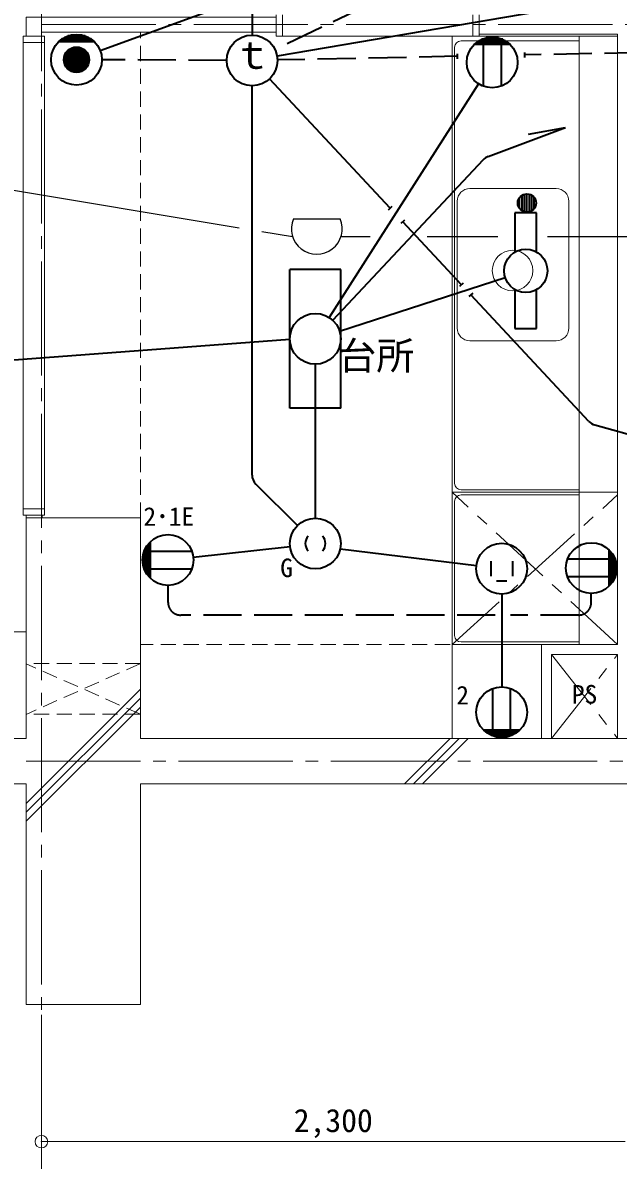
# Model space of a CAD drawing. Units: millimetres at full size, sheet at 1:50; details may follow other scales. Extents: x -9674 to 9699, y -6794 to 6791.
# Drawn here: x -3081 to -735, y -4278 to 207 of the extents above; entities that cross this region are included whole.
import ezdxf
from ezdxf.enums import TextEntityAlignment as Align

# ---------------------------------------------------------------- set-up
doc = ezdxf.new("R2010")
doc.units = ezdxf.units.MM
doc.header["$LTSCALE"] = 50
doc.header["$PDMODE"] = 32
doc.header["$PDSIZE"] = 50
for name, pattern in [('CHAIN1', [8, 5, -1, 1, -1]), ('CHAIN2', [12, 9, -1, 1, -1]), ('DASHED1', [1.8, 1.2, -0.6]), ('DASHED3', [4, 3, -1])]:
    doc.linetypes.add(name, pattern=pattern)
for name, color, linetype, lineweight in [('1-0_芯', 134, 'CHAIN2', 9), ('1-1_躯体', 134, 'Continuous', 9), ('1-2_間仕切', 134, 'Continuous', 9), ('1-3_建具', 134, 'Continuous', 9), ('1-5_設備', 134, 'Continuous', 9), ('1-7_その他', 134, 'DASHED1', 9), ('1-8_ハッチ', 134, 'Continuous', 9), ('1-B_寸法', 134, 'Continuous', 9), ('1-C_梁', 134, 'DASHED1', 9), ('2-0_芯', 2, 'Continuous', 35), ('2-E', 2, 'Continuous', 35), ('3-3', 1, 'Continuous', 25), ('3-E', 3, 'Continuous', 35)]:
    doc.layers.add(name, color=color, linetype=linetype, lineweight=lineweight)
doc.layers.add('1-A_文字', color=134, linetype='Continuous')
doc.styles.add('ＭＳ ゴシック', font='')
doc.styles.get('ＭＳ ゴシック').set_extended_font_data('MS Gothic')

msp = doc.modelspace()

# ---------------------------------------------------------------- linework, layer by layer
at = {"layer": '1-0_芯'}
for p, q in [((-3007.33, 5265.57), (-3007.33, -3704.43)), ((-3007.33, 199.57), (2242.67, 199.57)), ((-8467.33, -2704.43), (8542.67, -2704.43))]:
    msp.add_line(p, q, dxfattribs=at)
at = {"layer": '1-1_躯体'}
for p, q in [((-3067.33, -1744.43), (-3067.33, -2614.43)), ((-3067.33, -2614.43), (-6667.33, -2614.43)), ((1882.67, -2614.43), (-2617.33, -2614.43)), ((-3067.33, -2794.43), (-6667.33, -2794.43)), ((-3067.33, -2794.43), (-3067.33, -3664.43)), ((1882.67, -2794.43), (-2617.33, -2794.43)), ((-2617.33, -2794.43), (-2617.33, -3664.43)), ((-3067.33, -3664.43), (-2617.33, -3664.43))]:
    msp.add_line(p, q, dxfattribs=at)
msp.add_lwpolyline([(-3067.33, -1744.43), (-2617.33, -1744.43), (-2617.33, -2614.43)], dxfattribs=at)
at = {"layer": '1-2_間仕切'}
for p, q in [((-3007.33, 169.57), (-2082.33, 169.57)), ((-1282.33, 162.57), (-737.33, 162.57)), ((-737.33, -2244.43), (-737.33, 162.57)), ((-3067.33, -1744.43), (-3067.33, -1734.43)), ((-3004.83, -1734.43), (-3004.83, -1744.43)), ((-997.33, -2614.43), (-997.33, -2284.43)), ((-997.33, -2284.43), (-737.33, -2284.43)), ((-737.33, -2614.43), (-737.33, -2284.43))]:
    msp.add_line(p, q, dxfattribs=at)
for points in [[(-3067.33, 153.57), (-3067.33, 229.57), (-2082.33, 229.57)], [(-1037.33, -2614.43), (-1037.33, -2244.43), (-737.33, -2244.43)]]:
    msp.add_lwpolyline(points, dxfattribs=at)
at = {"layer": '1-3_建具'}
for p, q in [((-2082.33, 238.57), (-2082.33, 153.57)), ((-2057.33, 238.57), (-2057.33, 153.57)), ((-1282.33, 238.57), (-1282.33, 153.57)), ((-3079.83, 153.57), (-3079.83, 128.57)), ((-3079.83, 153.57), (-2994.83, 153.57)), ((-2994.83, 153.57), (-2994.83, 128.57)), ((-2082.33, 153.57), (-2057.33, 153.57)), ((-2057.33, 153.57), (-1307.33, 153.57)), ((-3079.83, 128.57), (-2994.83, 128.57)), ((-3079.83, 128.57), (-3079.83, -1709.43)), ((-2994.83, -1709.43), (-2994.83, 128.57)), ((-3079.83, -1709.43), (-3079.83, -1734.43)), ((-3079.83, -1709.43), (-2994.83, -1709.43)), ((-3079.83, -1734.43), (-2994.83, -1734.43)), ((-2994.83, -1709.43), (-2994.83, -1734.43))]:
    msp.add_line(p, q, dxfattribs=at)
msp.add_lwpolyline([(-1307.33, 238.57), (-1307.33, 153.57), (-1282.33, 153.57)], dxfattribs=at)
at = {"layer": '1-5_設備'}
for p, q in [((-1389.33, -541.93), (-1389.33, 153.57)), ((-1389.33, -2614.43), (-1389.33, 145.57)), ((-1354.33, 135.57), (-889.33, 135.57)), ((-1282.33, 153.57), (-737.33, 153.57)), ((-889.33, -2244.43), (-889.33, 153.57)), ((-1379.33, -1609.43), (-1379.33, 110.57)), ((-979.33, -446.83), (-1319.33, -446.83)), ((-1369.33, -496.83), (-1369.33, -996.83)), ((-929.33, -996.83), (-929.33, -496.83)), ((-979.33, -1046.83), (-1319.33, -1046.83)), ((-1389.33, -1644.43), (-737.33, -1644.43)), ((-1354.33, -1634.43), (-889.33, -1634.43)), ((-1354.33, -1654.43), (-889.33, -1654.43)), ((-1379.33, -2209.43), (-1379.33, -1679.43)), ((-1354.33, -2234.43), (-889.33, -2234.43)), ((-1389.33, -2244.43), (-737.33, -2244.43))]:
    msp.add_line(p, q, dxfattribs=at)
at = {"layer": '1-5_設備', "linetype": 'CHAIN1'}
for p, q in [((-737.33, -2244.43), (-1389.33, -1644.43)), ((-1389.33, -2244.43), (-737.33, -1654.43))]:
    msp.add_line(p, q, dxfattribs=at)
at = {"layer": '1-5_設備'}
msp.add_circle((-1150.95, -770.2), 80, dxfattribs=at)
for centre, radius, start, end in [((-1354.33, 110.57), 25, 90, 180), ((-1319.33, -496.83), 50, 90, 180), ((-979.33, -496.83), 50, 0, 90), ((-1319.33, -996.83), 50, 180, 270), ((-979.33, -996.83), 50, 270, 0), ((-1354.33, -1609.43), 25, 180, 270), ((-1354.33, -1679.43), 25, 90, 180), ((-1354.33, -2209.43), 25, 180, 270)]:
    msp.add_arc(centre, radius, start, end, dxfattribs=at)
at = {"layer": '1-7_その他', "linetype": 'CHAIN1'}
for p, q in [((-997.33, -2284.43), (-737.33, -2614.43)), ((-997.33, -2614.43), (-737.33, -2284.43))]:
    msp.add_line(p, q, dxfattribs=at)
at = {"layer": '1-7_その他'}
for p, q in [((-2617.33, -2319.43), (-3067.33, -2519.8)), ((-2617.33, -2319.43), (-3067.33, -2319.43)), ((-2617.33, -2519.43), (-3067.33, -2320.6)), ((-2617.33, -2519.43), (-3067.33, -2519.43))]:
    msp.add_line(p, q, dxfattribs=at)
at = {"layer": '1-8_ハッチ'}
for p, q in [((-3067.33, -2870.69), (-2617.33, -2420.69)), ((-3067.33, -2906.05), (-2617.33, -2456.05)), ((-3067.33, -2941.4), (-2617.33, -2491.4)), ((-1576.85, -2794.43), (-1396.85, -2614.43)), ((-1541.49, -2794.43), (-1361.49, -2614.43)), ((-1506.14, -2794.43), (-1326.14, -2614.43))]:
    msp.add_line(p, q, dxfattribs=at)
at = {"layer": '1-B_寸法'}
for p, q in [((-3007.33, -4454.43), (-3007.33, -3704.43)), ((-707.33, -4204.43), (-3007.33, -4204.43))]:
    msp.add_line(p, q, dxfattribs=at)
msp.add_point((-3007.33, -4204.43), dxfattribs=at)
at = {"layer": '1-C_梁'}
for p, q in [((-2617.33, -1744.43), (-2617.33, 169.57)), ((-6632.33, -2194.43), (-3067.33, -2194.43)), ((-1037.33, -2244.43), (-2617.33, -2244.43))]:
    msp.add_line(p, q, dxfattribs=at)
at = {"layer": '2-0_芯'}
for p, q in [((-1178.76, 135.62), (-1284.11, 135.62)), ((-1189.97, 141.62), (-1272.9, 141.62)), ((-1266.43, 144.3), (-1266.43, -43.09)), ((-1207.11, 147.62), (-1255.76, 147.62)), ((-1196.43, 144.3), (-1196.43, -43.09)), ((-1160.02, 120.62), (-1302.85, 120.62)), ((-1163.09, 123.62), (-1299.78, 123.62)), ((-1170.12, 129.62), (-1292.74, 129.62)), ((-2177.55, -1576.35), (-2177.55, -41.67)), ((-1285.31, -33.67), (-1874.32, -955.03)), ((-1247.79, -320.43), (-942.6, -205.54)), ((-1088.17, -232.62), (-942.6, -205.54)), ((-1266.67, -333.04), (-1860.97, -967.53)), ((-1123.44, -525.5), (-1123.44, -482.29)), ((-1113.84, -534.35), (-1113.84, -473.44)), ((-1104.23, -538.6), (-1104.23, -469.19)), ((-1094.63, -539.9), (-1094.63, -467.89)), ((-1085.03, -538.6), (-1085.03, -469.19)), ((-1075.43, -534.35), (-1075.43, -473.44)), ((-1065.83, -525.5), (-1065.83, -482.29)), ((-2028.17, -1312.27), (-2028.17, -766.29)), ((-1828.18, -766.29), (-2028.17, -766.29)), ((-1833.04, -1008.49), (-1180.68, -797.37)), ((-1828.18, -1312.27), (-1828.18, -766.29)), ((-2028.15, -1041.66), (-4868.38, -1253.7)), ((-1928.18, -1746.44), (-1928.18, -1139.27)), ((-1828.18, -1312.27), (-2028.17, -1312.27)), ((-2162.91, -1611.71), (-1998.89, -1775.73)), ((-2602.45, -1876.21), (-2415.06, -1876.21)), ((-2599.77, -1869.74), (-2599.77, -1952.67)), ((-2593.77, -1858.53), (-2593.77, -1963.89)), ((-2587.77, -1849.9), (-2587.77, -1972.52)), ((-2581.77, -1842.87), (-2581.77, -1979.55)), ((-2578.77, -1839.79), (-2578.77, -1982.62)), ((-2409.35, -1900.12), (-2027.56, -1857.52)), ((-1830.31, -1866.93), (-1293.31, -1933.24)), ((-771.01, -2014.38), (-771.01, -1871.56)), ((-768, -2011.31), (-768, -1874.63)), ((-762.01, -2004.28), (-762.01, -1881.66)), ((-2605.77, -1886.89), (-2605.77, -1935.53)), ((-747.33, -1907.97), (-934.72, -1907.97)), ((-756, -1995.65), (-756, -1890.29)), ((-750, -1984.43), (-750, -1901.51)), ((-744.01, -1967.29), (-744.01, -1918.65)), ((-2602.45, -1946.21), (-2415.06, -1946.21)), ((-747.33, -1977.97), (-934.72, -1977.97)), ((-1194.07, -2045.49), (-1194.07, -2411.59)), ((-1229.07, -2605.31), (-1229.07, -2417.92)), ((-1159.07, -2605.31), (-1159.07, -2417.92)), ((-1122.65, -2581.63), (-1265.48, -2581.63)), ((-1125.72, -2584.63), (-1262.41, -2584.63)), ((-1132.76, -2590.63), (-1255.38, -2590.63)), ((-1141.39, -2596.63), (-1246.75, -2596.63)), ((-1152.6, -2602.63), (-1235.53, -2602.63)), ((-1169.75, -2608.63), (-1218.39, -2608.63))]:
    msp.add_line(p, q, dxfattribs=at)
for centre, radius in [((-1231.43, 50.6), 100.02), ((-1094.63, -503.89), 36.01), ((-1928.18, -1039.28), 100), ((-1928.18, -1846.44), 100), ((-2508.76, -1911.21), 100.02), ((-1194.07, -1945.49), 100), ((-841.02, -1942.97), 100.02), ((-1194.07, -2511.61), 100.02)]:
    msp.add_circle(centre, radius, dxfattribs=at)
for centre, radius, start, end in [((-1230.17, -367.22), 50, 110.62874, 136.87294), ((-2127.55, -1576.35), 50, 180, 225), ((-1928.1, -1846.44), 40.08, 134.60828, 225.39175), ((-1928.26, -1846.44), 40.08, 314.60828, 45.39175)]:
    msp.add_arc(centre, radius, start, end, dxfattribs=at)
at = {"layer": '2-E'}
for p, q in [((-1056.56, -542.99), (-1142.08, -542.99)), ((-1142.08, -542.99), (-1142.08, -696.98)), ((-1056.56, -696.98), (-1056.56, -542.99)), ((-1142.08, -845.1), (-1142.08, -999.09)), ((-1056.56, -999.09), (-1056.56, -845.1)), ((-1142.08, -999.09), (-1056.56, -999.09)), ((-1237.14, -1915.49), (-1237.14, -1975.49)), ((-1150.99, -1915.49), (-1150.99, -1975.49)), ((-1174.07, -1994.83), (-1214.07, -1994.83))]:
    msp.add_line(p, q, dxfattribs=at)
at = {"layer": '2-E', "linetype": 'DASHED3'}
for p, q in [((-2508.76, -2078.42), (-2508.76, -2011.23)), ((-841.02, -2078.42), (-841.02, -2042.99)), ((-1219.31, -2128.42), (-2458.76, -2128.42)), ((-891.02, -2128.42), (-1159.8, -2128.42))]:
    msp.add_line(p, q, dxfattribs=at)
at = {"layer": '2-E'}
msp.add_circle((-1099.32, -771.04), 85.52, dxfattribs=at)
at = {"layer": '2-E', "linetype": 'DASHED3'}
for centre, start, end in [((-2458.76, -2078.42), 180, 270), ((-891.02, -2078.42), 270, 0)]:
    msp.add_arc(centre, 50, start, end, dxfattribs=at)
at = {"layer": '3-3'}
for p, q in [((-4934.32, -150.66), (-2228.22, -601.07)), ((-2014.49, -566.01), (-1831.12, -566.01)), ((-2138.84, -615.95), (-2018.22, -636.02)), ((-1827.38, -636.02), (-1712.02, -636.02)), ((-1487.82, -636.02), (-1209.28, -636.02)), ((-1013.1, -636.02), (73.31, -636.02))]:
    msp.add_line(p, q, dxfattribs=at)
msp.add_arc((-1922.8, -606.01), 100.03, 156.4305, 23.56947, dxfattribs=at)
at = {"layer": '3-E', "linetype": 'DASHED3'}
for p, q in [((-1361.48, 446.88), (-2087.27, 101.32)), ((-2177.55, 302.4), (-2177.55, 158.33)), ((-2277.55, 58.73), (-2769.3, 60.7)), ((-1369.44, 74.61), (-2077.57, 60.34)), ((-638.36, 89.34), (-1103.75, 79.96))]:
    msp.add_line(p, q, dxfattribs=at)
at = {"layer": '3-E'}
for p, q in [((-2215.02, 301.82), (-2775.45, 95.63)), ((-989.6, 260.13), (-2078.97, 75.08)), ((-2804.31, 137.11), (-2934.3, 137.11)), ((-2812.07, 143.11), (-2926.54, 143.11)), ((-2821.81, 149.11), (-2916.8, 149.11)), ((-2835.19, 155.11), (-2903.42, 155.11)), ((-2797.89, 131.11), (-2940.72, 131.11)), ((-2909.3, 31.11), (-2909.3, 91.11)), ((-2904.3, 25.4), (-2904.3, 96.81)), ((-2899.3, 21.11), (-2899.3, 101.11)), ((-2894.3, 17.8), (-2894.3, 104.41)), ((-2889.3, 15.28), (-2889.3, 106.93)), ((-2884.3, 13.41), (-2884.3, 108.8)), ((-2879.3, 12.12), (-2879.3, 110.1)), ((-2874.3, 11.36), (-2874.3, 110.86)), ((-2869.3, 11.11), (-2869.3, 111.11)), ((-2864.3, 11.36), (-2864.3, 110.86)), ((-2859.3, 12.12), (-2859.3, 110.1)), ((-2854.3, 13.41), (-2854.3, 108.8)), ((-2849.3, 15.28), (-2849.3, 106.93)), ((-2844.3, 17.8), (-2844.3, 104.41)), ((-2839.3, 21.11), (-2839.3, 101.11)), ((-2834.3, 25.4), (-2834.3, 96.81)), ((-2829.3, 31.11), (-2829.3, 91.11)), ((-1103.95, 89.96), (-1103.55, 69.97)), ((-2914.3, 39.31), (-2914.3, 82.9)), ((-2824.3, 39.31), (-2824.3, 82.9)), ((-1369.64, 84.61), (-1369.24, 64.61)), ((-1633.96, -524.5), (-2109.35, -14.8)), ((-1626.65, -517.68), (-1641.27, -531.32)), ((-1576.65, -571.28), (-1591.28, -584.92)), ((-1352.5, -826.27), (-1583.96, -578.1)), ((-1345.18, -819.45), (-1359.81, -833.09)), ((-1308.38, -858.91), (-1323.01, -872.55)), ((-850.31, -1364.71), (-1315.69, -865.73)), ((-827.18, -1378.76), (476.09, -1742.3))]:
    msp.add_line(p, q, dxfattribs=at)
for centre, radius in [((-2869.3, 61.11), 100), ((-2177.55, 58.33), 100), ((-2869.3, 61.11), 50)]:
    msp.add_circle(centre, radius, dxfattribs=at)
msp.add_arc((-813.74, -1330.6), 50, 223.00522, 254.41382, dxfattribs=at)

# ---------------------------------------------------------------- texts
at = {"layer": '1-A_文字', "style": 'ＭＳ ゴシック'}
for s, height, p in [('台所', 110, (-1837.95, -1193.68)), ('PS', 73.31, (-917.33, -2499.43))]:
    msp.add_text(s, height=height, dxfattribs=at).set_placement(p, align=Align.BOTTOM_LEFT)
at = {"layer": '1-B_寸法', "style": 'ＭＳ ゴシック'}
msp.add_text('2,300', height=91.64, dxfattribs=at).set_placement((-2013.58, -4194.43), align=Align.BOTTOM_LEFT)
at = {"layer": '2-0_芯', "color": 7, "style": 'ＭＳ ゴシック'}
for s, p in [('2･1E', (-2605.62, -1798.41)), ('2', (-1372.84, -2502.83))]:
    msp.add_text(s, height=73.31, dxfattribs=at).set_placement(p, align=Align.BOTTOM_LEFT)
at = {"layer": '2-E', "color": 7, "style": 'ＭＳ ゴシック'}
for s, height, p in [('ｔ', 110, (-2252.55, -7.6)), ('G', 73.31, (-2066.62, -2000.75))]:
    msp.add_text(s, height=height, dxfattribs=at).set_placement(p, align=Align.BOTTOM_LEFT)

doc.saveas('drawing.dxf')
